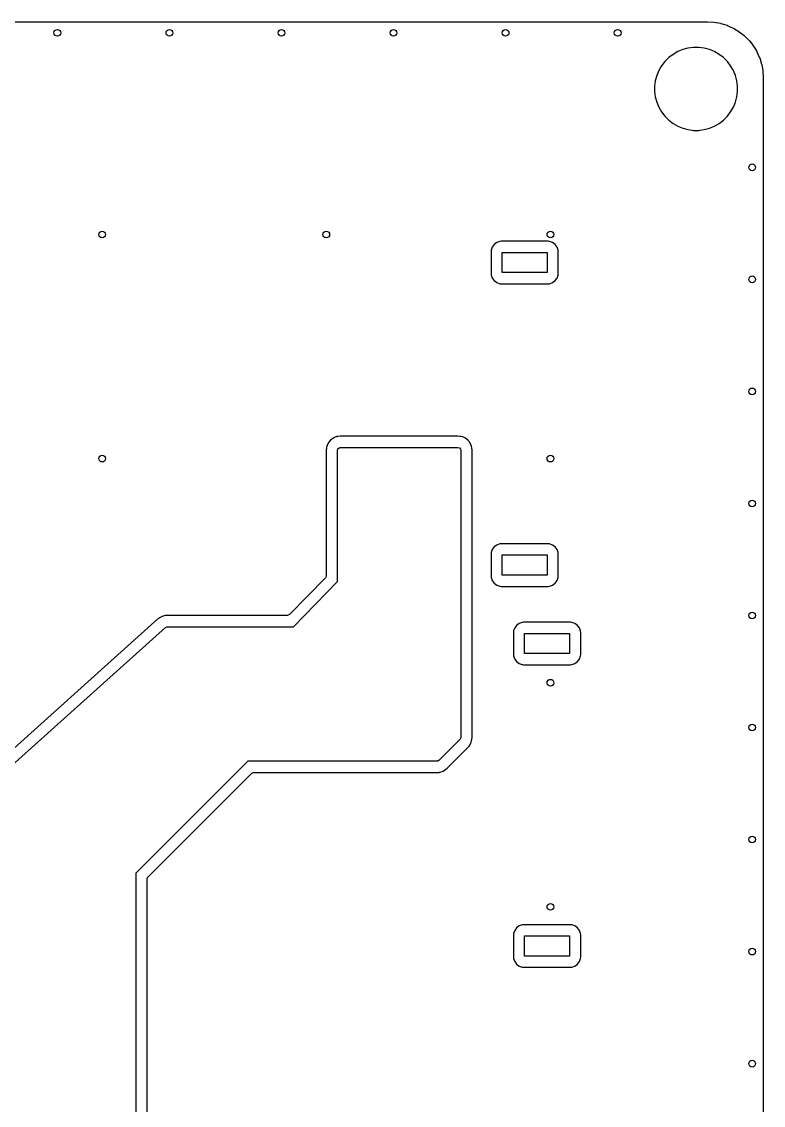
# Model space of a CAD drawing. Extents: x 0.5 to 99.5, y -99.5 to -0.5.
# Drawn here: x 66.41 to 99.5, y -48.86 to -0.5 of the extents above; entities that cross this region are included whole.
import ezdxf

# ---------------------------------------------------------------- set-up
doc = ezdxf.new("R2010")
doc.units = 0
doc.layers.add('BLACK', color=7, linetype='CONTINUOUS')

msp = doc.modelspace()

# ---------------------------------------------------------------- linework, layer by layer
at = {"layer": 'BLACK', "linetype": 'CONTINUOUS'}
for p, q in [((3.065892, -0.5005), (96.934108, -0.5005)), ((96.934108, -0.5005), (96.996249, -0.5005)), ((96.996249, -0.5005), (97.003736, -0.500726)), ((97.003736, -0.500726), (97.293796, -0.518271)), ((97.293796, -0.518271), (97.308659, -0.520076)), ((97.308659, -0.520076), (97.590798, -0.57178)), ((97.590798, -0.57178), (97.605335, -0.575363)), ((97.605335, -0.575363), (97.879172, -0.660695)), ((97.879172, -0.660695), (97.893163, -0.666)), ((97.893163, -0.666), (98.154743, -0.783727)), ((98.154743, -0.783727), (98.167989, -0.79068)), ((98.167989, -0.79068), (98.413465, -0.939075)), ((98.413465, -0.939075), (98.425776, -0.947573)), ((98.425776, -0.947573), (98.651573, -1.124473)), ((98.651573, -1.124473), (98.662781, -1.134403)), ((98.662781, -1.134403), (98.865596, -1.337218)), ((98.865596, -1.337218), (98.875526, -1.348426)), ((98.875526, -1.348426), (98.995481, -1.501538)), ((95.679785, -1.836777), (95.469706, -1.958067)), ((95.679794, -1.836773), (95.679785, -1.836777)), ((95.903895, -1.743947), (95.679794, -1.836773)), ((96.138214, -1.681161), (95.903895, -1.743947)), ((96.378711, -1.6495), (96.138214, -1.681161)), ((96.378712, -1.6495), (96.378711, -1.6495)), ((96.621288, -1.6495), (96.378712, -1.6495)), ((96.621289, -1.6495), (96.621288, -1.6495)), ((96.861785, -1.681161), (96.621289, -1.6495)), ((97.096104, -1.743947), (96.861785, -1.681161)), ((97.320205, -1.836773), (97.096104, -1.743947)), ((97.320214, -1.836777), (97.320205, -1.836773)), ((97.334912, -1.845263), (97.320214, -1.836777)), ((97.530289, -1.958064), (97.334912, -1.845263)), ((98.995481, -1.501538), (99.052422, -1.574217)), ((99.052422, -1.574217), (99.060926, -1.586537)), ((99.060926, -1.586537), (99.118128, -1.681161)), ((99.118128, -1.681161), (99.209316, -1.832004)), ((99.209316, -1.832004), (99.216275, -1.845263)), ((99.216275, -1.845263), (99.333997, -2.106831)), ((95.105733, -2.277263), (94.958067, -2.469706)), ((95.105739, -2.277256), (95.105733, -2.277263)), ((95.277256, -2.105739), (95.105739, -2.277256)), ((95.277263, -2.105733), (95.277256, -2.105739)), ((95.469706, -1.958067), (95.277263, -2.105733)), ((97.530292, -1.958066), (97.530289, -1.958064)), ((97.530293, -1.958067), (97.530292, -1.958066)), ((97.722736, -2.105733), (97.530293, -1.958067)), ((97.722743, -2.105739), (97.722736, -2.105733)), ((97.89426, -2.277256), (97.722743, -2.105739)), ((97.894265, -2.277262), (97.89426, -2.277256)), ((98.041936, -2.469711), (97.894265, -2.277262)), ((99.333997, -2.106831), (99.339306, -2.120832)), ((99.339306, -2.120832), (99.424635, -2.394663)), ((99.424635, -2.394663), (99.428219, -2.409201)), ((99.428219, -2.409201), (99.479923, -2.69134)), ((94.836773, -2.679794), (94.743947, -2.903895)), ((94.836777, -2.679785), (94.836773, -2.679794)), ((94.958067, -2.469706), (94.836777, -2.679785)), ((98.163224, -2.679788), (98.041936, -2.469711)), ((98.256054, -2.9039), (98.163224, -2.679788)), ((99.479923, -2.69134), (99.481728, -2.706205)), ((99.481728, -2.706205), (99.499274, -2.996263)), ((94.681161, -3.138214), (94.6495, -3.378711)), ((94.6495, -3.378711), (94.6495, -3.621288)), ((94.743947, -2.903895), (94.681161, -3.138214)), ((98.318838, -3.138211), (98.256054, -2.9039)), ((98.3505, -3.378712), (98.318838, -3.138211)), ((98.3505, -3.621288), (98.3505, -3.378712)), ((99.499274, -2.996263), (99.4995, -3.00375)), ((99.4995, -3.00375), (99.4995, -69.6205)), ((94.6495, -3.621288), (94.681161, -3.861785)), ((94.681161, -3.861785), (94.743947, -4.096104)), ((98.256054, -4.0961), (98.318838, -3.861789)), ((98.318838, -3.861789), (98.3505, -3.621288)), ((94.743947, -4.096104), (94.836773, -4.320205)), ((94.836773, -4.320205), (94.836776, -4.320212)), ((94.836776, -4.320212), (94.958064, -4.530289)), ((98.041936, -4.530289), (98.163224, -4.320212)), ((98.163224, -4.320212), (98.256054, -4.0961)), ((94.958064, -4.530289), (94.958066, -4.530292)), ((94.958066, -4.530292), (94.958067, -4.530293)), ((94.958067, -4.530293), (95.105733, -4.722736)), ((95.105733, -4.722736), (95.105739, -4.722743)), ((95.105739, -4.722743), (95.277256, -4.89426)), ((97.722738, -4.894265), (97.894265, -4.722738)), ((97.894265, -4.722738), (98.041936, -4.530289)), ((95.277256, -4.89426), (95.277262, -4.894265)), ((95.277262, -4.894265), (95.469711, -5.041936)), ((95.469711, -5.041936), (95.679788, -5.163224)), ((95.679788, -5.163224), (95.9039, -5.256054)), ((95.9039, -5.256054), (96.138211, -5.318838)), ((96.138211, -5.318838), (96.318586, -5.342584)), ((96.669388, -5.344167), (96.861789, -5.318838)), ((96.861789, -5.318838), (97.0961, -5.256054)), ((97.0961, -5.256054), (97.320212, -5.163224)), ((97.320212, -5.163224), (97.530289, -5.041936)), ((97.530289, -5.041936), (97.722738, -4.894265)), ((96.318586, -5.342584), (96.378711, -5.3505)), ((96.378711, -5.3505), (96.378712, -5.3505)), ((96.378712, -5.3505), (96.621289, -5.3505)), ((96.621289, -5.3505), (96.669388, -5.344167)), ((87.406202, -10.557671), (87.355908, -10.692517)), ((87.406206, -10.557664), (87.406202, -10.557671)), ((87.492452, -10.442455), (87.406206, -10.557664)), ((87.492455, -10.442452), (87.492452, -10.442455)), ((87.607664, -10.356206), (87.492455, -10.442452)), ((87.607671, -10.356202), (87.607664, -10.356206)), ((87.742516, -10.305908), (87.607671, -10.356202)), ((87.802123, -10.299501), (87.742516, -10.305908)), ((87.802129, -10.2995), (87.802123, -10.299501)), ((89.897864, -10.2995), (87.802129, -10.2995)), ((89.897873, -10.2995), (89.897864, -10.2995)), ((89.897881, -10.2995), (89.897873, -10.2995)), ((89.897883, -10.299501), (89.897881, -10.2995)), ((89.957483, -10.305908), (89.897883, -10.299501)), ((90.092328, -10.356202), (89.957482, -10.305908)), ((89.957482, -10.305908), (89.957483, -10.305908)), ((90.092335, -10.356206), (90.092328, -10.356202)), ((90.207544, -10.442452), (90.092335, -10.356206)), ((90.207547, -10.442455), (90.207544, -10.442452)), ((90.293793, -10.557664), (90.207547, -10.442455)), ((90.293795, -10.557668), (90.293793, -10.557664)), ((90.293796, -10.557669), (90.293795, -10.557668)), ((90.344091, -10.692517), (90.293796, -10.557669)), ((87.349501, -10.752123), (87.3495, -10.752135)), ((87.3495, -10.752135), (87.3495, -11.74787)), ((87.355908, -10.692517), (87.349501, -10.752116)), ((87.349501, -10.752116), (87.349501, -10.752123)), ((87.85, -11.7), (87.85, -10.8)), ((87.85, -10.8), (89.85, -10.8)), ((89.85, -10.8), (89.85, -11.7)), ((90.350499, -10.752128), (90.344091, -10.692517)), ((90.3505, -11.747873), (90.350499, -10.752128)), ((87.3495, -11.74787), (87.349501, -11.747876)), ((87.349501, -11.747876), (87.355908, -11.807483)), ((87.355908, -11.807483), (87.406202, -11.942328)), ((87.406202, -11.942328), (87.406206, -11.942335)), ((87.406206, -11.942335), (87.492452, -12.057544)), ((87.492452, -12.057544), (87.492455, -12.057547)), ((87.492455, -12.057547), (87.607664, -12.143793)), ((89.85, -11.7), (87.85, -11.7)), ((90.092331, -12.143796), (90.207546, -12.057546)), ((90.207546, -12.057546), (90.293796, -11.942331)), ((90.293796, -11.942331), (90.344091, -11.807483)), ((90.344091, -11.807483), (90.3505, -11.747873)), ((87.607664, -12.143793), (87.607671, -12.143797)), ((87.607671, -12.143797), (87.742517, -12.194091)), ((87.742517, -12.194091), (87.742516, -12.194091)), ((87.742516, -12.194091), (87.749444, -12.194835)), ((87.749444, -12.194835), (87.802127, -12.2005)), ((87.802127, -12.2005), (89.897872, -12.200499)), ((89.897872, -12.200499), (89.957483, -12.194091)), ((89.957483, -12.194091), (90.092331, -12.143796)), ((80.09443, -19.283668), (80.034664, -19.414534)), ((80.094433, -19.283664), (80.09443, -19.283668)), ((80.188659, -19.174923), (80.094433, -19.283664)), ((80.241451, -19.129179), (80.188659, -19.174923)), ((80.241462, -19.129171), (80.241451, -19.129179)), ((80.362496, -19.051386), (80.241462, -19.129171)), ((80.362502, -19.051383), (80.362496, -19.051386)), ((80.465027, -19.01726), (80.362502, -19.051383)), ((80.516537, -19.006054), (80.465027, -19.01726)), ((80.516549, -19.006052), (80.516537, -19.006054)), ((80.62399, -18.994501), (80.516549, -19.006052)), ((80.623991, -18.9945), (80.62399, -18.994501)), ((80.624, -18.9945), (80.623991, -18.9945)), ((85.876, -18.9945), (80.624, -18.9945)), ((85.956347, -19.006052), (85.876, -18.9945)), ((86.018417, -19.014976), (85.956347, -19.006052)), ((86.018422, -19.014977), (86.018417, -19.014976)), ((86.085459, -19.034662), (86.01842, -19.014977)), ((86.01842, -19.014977), (86.018422, -19.014977)), ((86.08546, -19.034662), (86.085459, -19.034662)), ((86.085465, -19.034664), (86.08546, -19.034662)), ((86.216331, -19.09443), (86.085465, -19.034664)), ((86.216333, -19.094431), (86.216331, -19.09443)), ((86.216336, -19.094433), (86.216333, -19.094431)), ((86.32507, -19.188653), (86.216336, -19.094433)), ((86.325072, -19.188656), (86.32507, -19.188653)), ((86.325076, -19.188659), (86.325072, -19.188656)), ((86.37082, -19.241451), (86.325076, -19.188659)), ((86.370825, -19.241457), (86.37082, -19.241451)), ((86.370828, -19.241462), (86.370825, -19.241457)), ((86.448613, -19.362496), (86.370828, -19.241462)), ((79.994502, -19.62399), (79.9945, -19.624001)), ((79.9945, -19.624001), (79.9945, -25.23021)), ((80.009949, -19.516549), (79.994502, -19.62399)), ((80.014976, -19.481582), (80.009949, -19.516549)), ((80.034664, -19.414534), (80.014976, -19.481582)), ((80.5, -19.624), (80.519685, -19.556961)), ((80.5, -25.485816), (80.5, -19.624)), ((80.519685, -19.556961), (80.572489, -19.511206)), ((80.572489, -19.511206), (80.624, -19.5)), ((80.624, -19.5), (85.876, -19.5)), ((85.876, -19.5), (85.943039, -19.519685)), ((85.943039, -19.519685), (85.988794, -19.572489)), ((85.988794, -19.572489), (86, -19.624)), ((86, -19.624), (86, -32.448638)), ((86.448616, -19.362502), (86.448613, -19.362496)), ((86.482637, -19.464722), (86.448616, -19.362502)), ((86.482741, -19.465033), (86.482637, -19.464722)), ((86.493947, -19.516544), (86.482741, -19.465033)), ((86.5055, -19.624), (86.493947, -19.516544)), ((86.5055, -24.252135), (86.5055, -19.624)), ((87.406202, -24.057671), (87.355908, -24.192517)), ((87.406206, -24.057664), (87.406202, -24.057671)), ((87.492452, -23.942455), (87.406206, -24.057664)), ((87.492455, -23.942452), (87.492452, -23.942455)), ((87.607664, -23.856206), (87.492455, -23.942452)), ((87.607671, -23.856202), (87.607664, -23.856206)), ((87.742516, -23.805908), (87.607671, -23.856202)), ((87.802123, -23.799501), (87.742516, -23.805908)), ((87.802129, -23.7995), (87.802123, -23.799501)), ((89.897864, -23.7995), (87.802129, -23.7995)), ((89.897873, -23.7995), (89.897864, -23.7995)), ((89.897881, -23.7995), (89.897873, -23.7995)), ((89.897883, -23.799501), (89.897881, -23.7995)), ((89.957483, -23.805908), (89.897883, -23.799501)), ((90.092328, -23.856202), (89.957482, -23.805908)), ((89.957482, -23.805908), (89.957483, -23.805908)), ((90.092335, -23.856206), (90.092328, -23.856202)), ((90.207544, -23.942452), (90.092335, -23.856206)), ((90.207547, -23.942455), (90.207544, -23.942452)), ((90.293793, -24.057664), (90.207547, -23.942455)), ((90.293795, -24.057668), (90.293793, -24.057664)), ((90.293796, -24.057669), (90.293795, -24.057668)), ((90.344091, -24.192517), (90.293796, -24.057669)), ((86.5055, -27.752135), (86.5055, -24.252135)), ((87.349501, -24.252123), (87.3495, -24.252135)), ((87.3495, -24.252135), (87.3495, -25.24787)), ((87.355908, -24.192517), (87.349501, -24.252116)), ((87.349501, -24.252116), (87.349501, -24.252123)), ((87.85, -25.2), (87.85, -24.3)), ((87.85, -24.3), (89.85, -24.3)), ((89.85, -24.3), (89.85, -25.2)), ((90.350499, -24.252128), (90.344091, -24.192517)), ((90.3505, -25.247873), (90.350499, -24.252128)), ((79.959399, -25.316656), (78.36436, -26.956946)), ((78.54138, -27.5), (80.5, -25.485816)), ((79.974815, -25.297249), (79.959399, -25.316656)), ((79.9945, -25.23021), (79.974815, -25.297249)), ((87.3495, -25.24787), (87.349501, -25.247876)), ((87.349501, -25.247876), (87.355908, -25.307483)), ((87.355908, -25.307483), (87.406202, -25.442328)), ((87.406202, -25.442328), (87.406206, -25.442335)), ((87.406206, -25.442335), (87.492452, -25.557544)), ((87.492452, -25.557544), (87.492455, -25.557547)), ((87.492455, -25.557547), (87.607664, -25.643793)), ((89.85, -25.2), (87.85, -25.2)), ((90.092331, -25.643796), (90.207546, -25.557546)), ((90.207546, -25.557546), (90.293796, -25.442331)), ((90.293796, -25.442331), (90.344091, -25.307483)), ((90.344091, -25.307483), (90.3505, -25.247873)), ((87.607664, -25.643793), (87.607671, -25.643797)), ((87.607671, -25.643797), (87.742517, -25.694091)), ((87.742517, -25.694091), (87.742516, -25.694091)), ((87.742516, -25.694091), (87.749444, -25.694835)), ((87.749444, -25.694835), (87.802127, -25.7005)), ((87.802127, -25.7005), (89.897872, -25.700499)), ((89.897872, -25.700499), (89.957483, -25.694091)), ((89.957483, -25.694091), (90.092331, -25.643796)), ((72.610465, -27.075677), (72.490818, -27.155577)), ((72.610482, -27.075667), (72.610465, -27.075677)), ((72.673499, -27.045538), (72.610482, -27.075667)), ((72.673507, -27.045535), (72.673499, -27.045538)), ((72.810815, -27.002581), (72.673507, -27.045535)), ((72.810821, -27.002579), (72.810815, -27.002581)), ((72.851068, -26.997714), (72.810821, -27.002579)), ((72.870886, -26.996122), (72.851068, -26.997714)), ((72.911347, -26.9945), (72.870886, -26.996122)), ((78.275461, -26.9945), (72.911347, -26.9945)), ((78.303511, -26.991286), (78.275461, -26.9945)), ((78.36436, -26.956946), (78.303511, -26.991286)), ((72.490814, -27.15558), (65.203477, -33.697992)), ((65.541159, -34.07416), (72.828518, -27.531729)), ((72.490818, -27.155577), (72.490814, -27.15558)), ((72.828518, -27.531729), (72.891553, -27.501591)), ((72.891553, -27.501591), (72.911356, -27.5)), ((72.911356, -27.5), (78.541379, -27.5)), ((78.541379, -27.5), (78.54138, -27.5)), ((88.406202, -27.557671), (88.355908, -27.692517)), ((88.406206, -27.557664), (88.406202, -27.557671)), ((88.492452, -27.442455), (88.406206, -27.557664)), ((88.492455, -27.442452), (88.492452, -27.442455)), ((88.607664, -27.356206), (88.492455, -27.442452)), ((88.607671, -27.356202), (88.607664, -27.356206)), ((88.742516, -27.305908), (88.607671, -27.356202)), ((88.802123, -27.299501), (88.742516, -27.305908)), ((88.802129, -27.2995), (88.802123, -27.299501)), ((90.897864, -27.2995), (88.802129, -27.2995)), ((90.897873, -27.2995), (90.897864, -27.2995)), ((90.897881, -27.2995), (90.897873, -27.2995)), ((90.897883, -27.299501), (90.897881, -27.2995)), ((90.957483, -27.305908), (90.897883, -27.299501)), ((91.092328, -27.356202), (90.957482, -27.305908)), ((90.957482, -27.305908), (90.957483, -27.305908)), ((91.092335, -27.356206), (91.092328, -27.356202)), ((91.207544, -27.442452), (91.092335, -27.356206)), ((91.207547, -27.442455), (91.207544, -27.442452)), ((91.293793, -27.557664), (91.207547, -27.442455)), ((91.293795, -27.557668), (91.293793, -27.557664)), ((91.293796, -27.557669), (91.293795, -27.557668)), ((91.344091, -27.692517), (91.293796, -27.557669)), ((86.5055, -32.448638), (86.5055, -27.752135)), ((88.349501, -27.752123), (88.3495, -27.752135)), ((88.3495, -27.752135), (88.3495, -28.74787)), ((88.355908, -27.692517), (88.349501, -27.752116)), ((88.349501, -27.752116), (88.349501, -27.752123)), ((88.85, -28.7), (88.85, -27.8)), ((88.85, -27.8), (90.85, -27.8)), ((90.85, -27.8), (90.85, -28.7)), ((91.350499, -27.752128), (91.344091, -27.692517)), ((91.3505, -28.747873), (91.350499, -27.752128)), ((88.3495, -28.74787), (88.349501, -28.747876)), ((88.349501, -28.747876), (88.355908, -28.807483)), ((88.355908, -28.807483), (88.406202, -28.942328)), ((88.406202, -28.942328), (88.406206, -28.942335)), ((88.406206, -28.942335), (88.492452, -29.057544)), ((90.85, -28.7), (88.85, -28.7)), ((91.207546, -29.057546), (91.293796, -28.942331)), ((91.293796, -28.942331), (91.344091, -28.807483)), ((91.344091, -28.807483), (91.3505, -28.747873)), ((88.492452, -29.057544), (88.492455, -29.057547)), ((88.492455, -29.057547), (88.607664, -29.143793)), ((88.607664, -29.143793), (88.607671, -29.143797)), ((88.607671, -29.143797), (88.742517, -29.194091)), ((88.742517, -29.194091), (88.742516, -29.194091)), ((88.742516, -29.194091), (88.749444, -29.194835)), ((88.749444, -29.194835), (88.802127, -29.2005)), ((88.802127, -29.2005), (90.897872, -29.200499)), ((90.897872, -29.200499), (90.957483, -29.194091)), ((90.957483, -29.194091), (91.092331, -29.143796)), ((91.092331, -29.143796), (91.207546, -29.057546)), ((85.963681, -32.536319), (85.036319, -33.463681)), ((85.980315, -32.515677), (85.963681, -32.536319)), ((86, -32.448638), (85.980315, -32.515677)), ((86.321123, -32.893761), (86.357288, -32.8535)), ((86.357288, -32.8535), (86.373922, -32.832858)), ((86.373922, -32.832858), (86.405567, -32.788974)), ((86.405567, -32.788974), (86.465338, -32.658097)), ((86.465338, -32.658097), (86.485023, -32.591058)), ((86.485023, -32.591058), (86.485024, -32.591054)), ((86.485024, -32.591054), (86.5055, -32.448638)), ((85.393761, -33.821123), (86.321123, -32.893761)), ((76.499999, -33.5), (71.5, -38.499999)), ((84.948638, -33.5), (76.499999, -33.5)), ((84.974996, -33.497166), (84.948638, -33.5)), ((85.036319, -33.463681), (84.974996, -33.497166)), ((85.27858, -33.907347), (85.393761, -33.821123)), ((72.041819, -38.673064), (76.673064, -34.041819)), ((76.673064, -34.041819), (76.734387, -34.008334)), ((76.734387, -34.008334), (76.760745, -34.0055)), ((76.760745, -34.0055), (84.94864, -34.0055)), ((84.94864, -34.0055), (84.958786, -34.004955)), ((84.958786, -34.004955), (85.002678, -34.002603)), ((85.002678, -34.002603), (85.002686, -34.002602)), ((85.002686, -34.002602), (85.002688, -34.002602)), ((85.002688, -34.002602), (85.002689, -34.002602)), ((85.002689, -34.002602), (85.009682, -34.001849)), ((85.009682, -34.001849), (85.029036, -33.999769)), ((85.029036, -33.999769), (85.029046, -33.999767)), ((85.029046, -33.999767), (85.029049, -33.999767)), ((85.029049, -33.999767), (85.038648, -33.998211)), ((85.038648, -33.998211), (85.082448, -33.991114)), ((85.082448, -33.991114), (85.217257, -33.940832)), ((85.217257, -33.940832), (85.27858, -33.907347)), ((71.5, -38.499999), (71.5, -38.5)), ((71.5, -38.5), (71.5, -54.15)), ((72.025185, -38.693706), (72.041819, -38.673064)), ((72.0055, -38.760745), (72.025185, -38.693706)), ((72.0055, -41.252135), (72.0055, -38.760745)), ((88.406202, -41.057671), (88.355908, -41.192517)), ((88.406206, -41.057664), (88.406202, -41.057671)), ((88.492452, -40.942455), (88.406206, -41.057664)), ((88.492455, -40.942452), (88.492452, -40.942455)), ((88.607664, -40.856206), (88.492455, -40.942452)), ((88.607671, -40.856202), (88.607664, -40.856206)), ((88.742516, -40.805908), (88.607671, -40.856202)), ((88.802123, -40.799501), (88.742516, -40.805908)), ((88.802129, -40.7995), (88.802123, -40.799501)), ((90.897864, -40.7995), (88.802129, -40.7995)), ((90.897873, -40.7995), (90.897864, -40.7995)), ((90.897881, -40.7995), (90.897873, -40.7995)), ((90.897883, -40.799501), (90.897881, -40.7995)), ((90.957483, -40.805908), (90.897883, -40.799501)), ((91.092328, -40.856202), (90.957482, -40.805908)), ((90.957482, -40.805908), (90.957483, -40.805908)), ((91.092335, -40.856206), (91.092328, -40.856202)), ((91.207544, -40.942452), (91.092335, -40.856206)), ((91.207547, -40.942455), (91.207544, -40.942452)), ((91.293793, -41.057664), (91.207547, -40.942455)), ((91.293795, -41.057668), (91.293793, -41.057664)), ((91.293796, -41.057669), (91.293795, -41.057668)), ((91.344091, -41.192517), (91.293796, -41.057669)), ((72.0055, -53.5255), (72.0055, -41.252135)), ((88.349501, -41.252123), (88.3495, -41.252135)), ((88.3495, -41.252135), (88.3495, -42.24787)), ((88.355908, -41.192517), (88.349501, -41.252116)), ((88.349501, -41.252116), (88.349501, -41.252123)), ((88.85, -42.2), (88.85, -41.3)), ((88.85, -41.3), (90.85, -41.3)), ((90.85, -41.3), (90.85, -42.2)), ((91.350499, -41.252128), (91.344091, -41.192517)), ((91.3505, -42.247873), (91.350499, -41.252128)), ((88.3495, -42.24787), (88.349501, -42.247876)), ((88.349501, -42.247876), (88.355908, -42.307483)), ((88.355908, -42.307483), (88.406202, -42.442328)), ((88.406202, -42.442328), (88.406206, -42.442335)), ((88.406206, -42.442335), (88.492452, -42.557544)), ((90.85, -42.2), (88.85, -42.2)), ((91.207546, -42.557546), (91.293796, -42.442331)), ((91.293796, -42.442331), (91.344091, -42.307483)), ((91.344091, -42.307483), (91.3505, -42.247873)), ((88.492452, -42.557544), (88.492455, -42.557547)), ((88.492455, -42.557547), (88.607664, -42.643793)), ((88.607664, -42.643793), (88.607671, -42.643797)), ((88.607671, -42.643797), (88.742517, -42.694091)), ((88.742517, -42.694091), (88.742516, -42.694091)), ((88.742516, -42.694091), (88.749444, -42.694835)), ((88.749444, -42.694835), (88.802127, -42.7005)), ((88.802127, -42.7005), (90.897872, -42.700499)), ((90.897872, -42.700499), (90.957483, -42.694091)), ((90.957483, -42.694091), (91.092331, -42.643796)), ((91.092331, -42.643796), (91.207546, -42.557546))]:
    msp.add_line(p, q, dxfattribs=at)
at = {"layer": 'BLACK'}
for centre in [(68, -1), (73, -1), (78, -1), (83, -1), (88, -1), (93, -1), (99, -7), (70, -10), (80, -10), (90, -10), (99, -12), (99, -17), (70, -20), (90, -20), (99, -22), (99, -27), (90, -30), (99, -32), (99, -37), (90, -40), (99, -42), (99, -47)]:
    msp.add_circle(centre, 0.15, dxfattribs=at)

doc.saveas('drawing.dxf')
